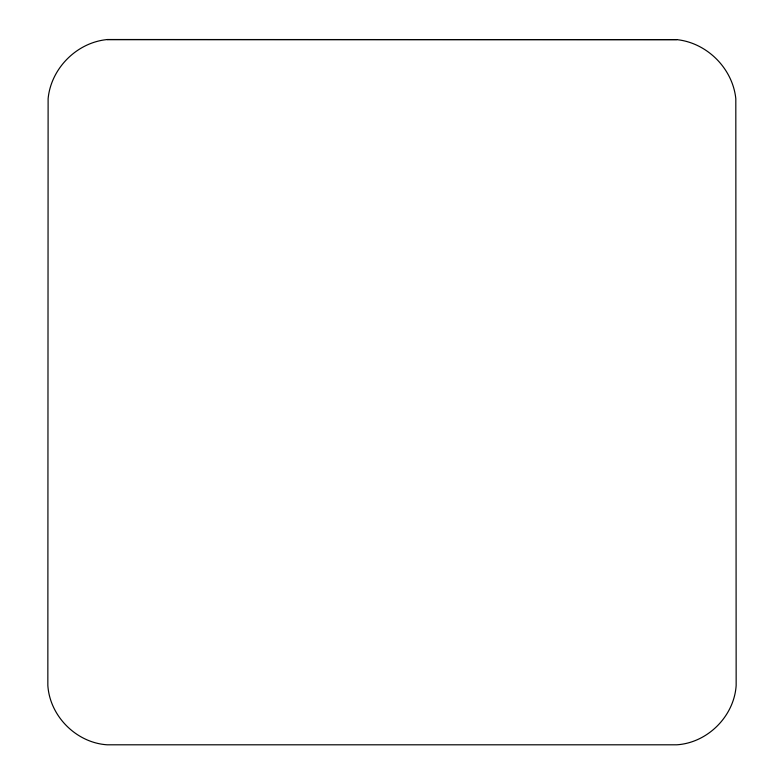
<?xml version="1.0" encoding="UTF-8"?>
<svg xmlns="http://www.w3.org/2000/svg" width="784" height="784" viewBox="0 0 784 784"><rect width="100%" height="100%" fill="white"/><g stroke="black" fill="none" stroke-linecap="round" stroke-linejoin="round"><path stroke-width="1.18" d="M107.271 39.553C76.881 42.414 50.989 68.316 48.118 98.706L47.844 685.461C49.843 716.282 76.362 742.801 107.183 744.8L676.827 744.8C707.638 742.791 734.147 716.272 736.156 685.461L735.813 98.725C732.707 68.453 706.972 42.728 676.7 39.621L107.271 39.553L676.7 39.621"/></g></svg>
